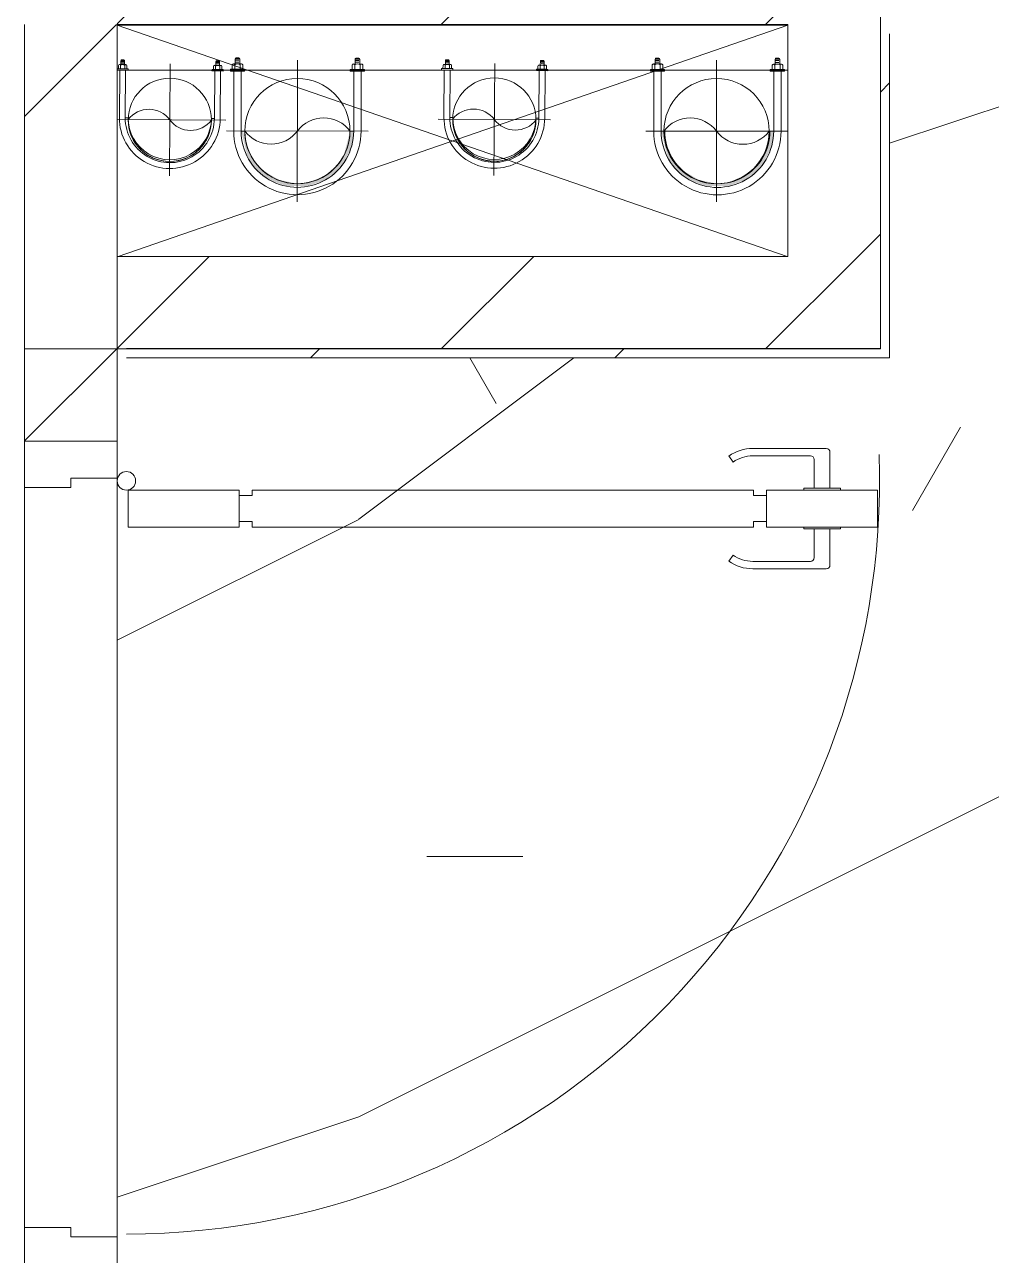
# Model space of a CAD drawing. Header units: millimetres. Extents: x 5121 to 246734, y -48180 to 129206.
# Drawn here: x 74528 to 75573, y 29807 to 31137 of the extents above; entities that cross this region are included whole.
import ezdxf

# ---------------------------------------------------------------- set-up
doc = ezdxf.new("R2010")
doc.units = ezdxf.units.MM
doc.linetypes.add('IMPORT-CENTER _3_', pattern=[10.16, 6.35, -1.27, 1.27, -1.27])
for name, color, linetype, lineweight in [('0-1', 7, 'Continuous', 5), ('0-2', 50, 'Continuous', 9), ('A-CLNG', 13, 'Continuous', 9), ('A-DETL-GENF-1', 50, 'Continuous', 9), ('A-DOOR-1', 253, 'Continuous', 9), ('A-DOOR-2', 50, 'Continuous', 9), ('A-FLOR-1', 50, 'Continuous', 9), ('A-FLOR-PATT-1', 9, 'Continuous', 9), ('A-WALL-1', 250, 'Continuous', 18), ('A-WALL-2', 50, 'Continuous', 9), ('A-WALL-PATT-1', 9, 'Continuous', 9), ('A-WALL-PATT-2', 50, 'Continuous', 9), ('A-WALL-PATT-3', 111, 'Continuous', 9), ('G-IMPT', 8, 'Continuous', 9), ('G-IMPT-2', 8, 'IMPORT-CENTER _3_', 9), ('M-EQPM', 50, 'Continuous', 9)]:
    doc.layers.add(name, color=color, linetype=linetype, lineweight=lineweight)
pattern_1 = [(45, (0, 0), (-175.3625, 175.3625), [])]
pattern_2 = [(45, (0, 0), (-164.4023, 164.4023), [])]

# ---------------------------------------------------------------- blocks, each defined once
blk = doc.blocks.new('DOOR_CW_01 CANH MO-PANEL KINH - DIW_01-900x2200-CỬA GỖ VÂN LAMINATE-553393-TKCS_MB TỔNG THỂ TẦNG 1')
at = {"layer": 'A-DETL-GENF-1'}
for p, q in [((-397, 872), (-357, 872)), ((-397, 752), (-397, 872)), ((-357, 872), (-357, 752)), ((-399, 831.8), (-397, 831.8)), ((-399, 792.2), (-399, 831.8)), ((-397, 792.2), (-397, 831.8)), ((-357, 792.2), (-357, 831.8)), ((-355, 831.8), (-357, 831.8)), ((-355, 792.2), (-355, 831.8)), ((-442, 737), (-442, 816.5)), ((-399, 820.5), (-438, 820.5)), ((-355, 820.5), (-316, 820.5)), ((-312, 737), (-312, 816.5)), ((-434, 799.5), (-434, 737)), ((-399, 803.5), (-430, 803.5)), ((-355, 803.5), (-324, 803.5)), ((-320, 799.5), (-320, 737)), ((-397, 792.2), (-399, 792.2)), ((-357, 792.2), (-355, 792.2)), ((-357, 752), (-397, 752)), ((-363, 752), (-391, 752)), ((-391, 752), (-391, 738)), ((-363, 738), (-363, 752)), ((-397, 738), (-391, 738)), ((-397, 738), (-397, 196)), ((-357, 738), (-363, 738)), ((-357, 196), (-357, 738)), ((-433.9, 711.2), (-427.3, 715.8)), ((-320.1, 711.2), (-326.7, 715.8)), ((-397, 196), (-391, 196)), ((-391, 196), (-391, 182)), ((-357, 196), (-363, 196)), ((-363, 182), (-363, 196)), ((-357, 182), (-397, 182)), ((-397, 182), (-397, 62)), ((-391, 182), (-363, 182)), ((-357, 62), (-357, 182)), ((-397, 62), (-357, 62))]:
    blk.add_line(p, q, dxfattribs=at)
blk.add_circle((-407, 60), 10, dxfattribs=at)
for centre, radius, start, end in [((-407, 60), 814, 360, 92), ((-438, 816.5), 4, 90, 180), ((-316, 816.5), 4, 0, 90), ((-430, 799.5), 4, 90, 180), ((-324, 799.5), 4, 360, 90), ((-397, 737), 45, 180, 215), ((-397, 737), 37, 180, 215), ((-357, 737), 37, 325, 0), ((-357, 737), 45, 325, 0)]:
    blk.add_arc(centre, radius, start, end, dxfattribs=at)
at = {"layer": 'A-DOOR-2'}
for p, q in [((-410, 50), (-450, 50)), ((-450, 50), (-450, -50)), ((-410, 0), (-410, 50)), ((-407, 50), (-382, 50)), ((450, 50), (410, 50)), ((410, 50), (410, 0)), ((450, -50), (450, 50)), ((-400, 0), (-410, 0)), ((-400, -50), (-400, 0)), ((410, 0), (400, 0)), ((400, 0), (400, -50)), ((-450, -50), (-400, -50)), ((400, -50), (450, -50))]:
    blk.add_line(p, q, dxfattribs=at)
blk = doc.blocks.new('NCV_TKTC_TANG 1_rvt-1-TKCS_MB TỔNG THỂ TẦNG 1')
at = {"layer": 'A-FLOR-PATT-1'}
h = blk.add_hatch(dxfattribs=at)
h.set_pattern_fill('FP_5', color=256, style=0, pattern_type=2)
h.set_pattern_definition([(0, (0, 0), (2519.68, 629.92), [103.937, -1785.823, 103.937, -1785.823, -10078.72]), (0, (0, 0), (2519.68, 629.92), [-3779.52, 103.937, -3675.583, 103.937, -1785.823, -4409.44]), (0, (0, 0), (2519.68, 629.92), [-9448.8, 103.937, -1155.903, 103.937, -3045.663]), (120, (944.9, 314.96), (-1805.3667, 1867.147), [103.937, -1785.823, 103.937, -11864.543]), (120, (944.9, 314.96), (-1805.3667, 1867.147), [-1993.697, -1785.823, 103.937, -3675.583, -6299.2]), (120, (944.9, 314.96), (-1805.3667, 1867.147), [-7559.04, 103.937, -1785.823, 103.937, -4305.503]), (120, (944.9, 314.96), (-1805.3667, 1867.147), [-9552.737, -1155.903, 103.937, -3045.663]), (240, (1259.84, 1574.8), (-714.3133, -2497.067), [103.937, -1785.823, 103.937, -11864.543]), (240, (1259.84, 1574.8), (-714.3133, -2497.067), [-1993.697, -1785.823, 103.937, -3675.583, -6299.2]), (240, (1259.84, 1574.8), (-714.3133, -2497.067), [-7559.04, 103.937, -1785.823, 103.937, -4305.503]), (240, (1259.84, 1574.8), (-714.3133, -2497.067), [-9552.737, -1155.903, 103.937, -3045.663])])
h.paths.add_polyline_path([(74627.6, 24736.9), (74637.6, 24740.2), (74637.6, 24746.9), (77067.6, 24746.9), (77067.6, 25236.9), (76802.2, 25236.9), (76802.2, 25686.9), (75313.7, 25686.9), (75284.9, 25690.7), (75258.1, 25701.8), (75235.1, 25719.5), (75217.5, 25742.5), (75206.4, 25769.3), (75202.6, 25798), (75202.6, 27225.5), (75206.4, 27254.2), (75217.5, 27281), (75235.1, 27304.1), (75258.1, 27321.7), (75284.9, 27332.8), (75313.7, 27336.6), (76802.2, 27336.6), (76802.2, 27786.6), (77242.6, 27786.6), (77242.6, 28407.5), (76652.6, 28407.5), (76652.6, 31136.9), (75452.6, 31136.5), (75452.6, 31126.9), (75462.6, 31126.9), (75462.6, 30776.9), (74637.6, 30776.9), (74637.6, 30786.5), (74627.6, 30786.5), (74627.6, 25602.6)])
h = blk.add_hatch(dxfattribs=at)
h.set_pattern_fill('FP_4', color=256, style=0, pattern_type=2)
h.set_pattern_definition([(216.87, (516.46, 1291.15), (3873.4454, 2582.3069), [645.575, -5810.175]), (206.565, (1291.15, 903.8), (-1291.1515, -1291.1492), [1443.55, -1443.55]), (198.435, (1291.15, 258.23), (-2582.2983, -1291.1527), [816.596, -3266.38])])
h.paths.add_polyline_path([(74627.6, 24736.9), (74637.6, 24740.2), (74637.6, 24746.9), (77067.6, 24746.9), (77067.6, 25236.9), (76802.2, 25236.9), (76802.2, 25686.9), (75313.7, 25686.9), (75284.9, 25690.7), (75258.1, 25701.8), (75235.1, 25719.5), (75217.5, 25742.5), (75206.4, 25769.3), (75202.6, 25798), (75202.6, 27225.5), (75206.4, 27254.2), (75217.5, 27281), (75235.1, 27304.1), (75258.1, 27321.7), (75284.9, 27332.8), (75313.7, 27336.6), (76802.2, 27336.6), (76802.2, 27786.6), (77242.6, 27786.6), (77242.6, 28407.5), (76652.6, 28407.5), (76652.6, 31136.9), (75452.6, 31136.5), (75452.6, 31126.9), (75462.6, 31126.9), (75462.6, 30776.9), (74637.6, 30776.9), (74637.6, 30786.5), (74627.6, 30786.5), (74627.6, 25602.6)])
at = {"layer": 'A-WALL-PATT-1'}
h = blk.add_hatch(dxfattribs=at)
h.set_pattern_fill('FP_2', color=256, style=0, pattern_type=2)
h.set_pattern_definition(pattern_1)
h.paths.add_polyline_path([(74627.6, 24736.9), (74627.6, 28836.9), (74527.6, 28836.9), (74527.6, 24736.9)])
h.paths.add_polyline_path([(74627.6, 29036.9), (74627.6, 29786.9), (74527.6, 29786.9), (74527.6, 29036.9), (74538, 29036.9)])
h.paths.add_polyline_path([(74527.6, 30786.5), (74627.6, 30886.5), (74627.4, 31136.9), (74527.6, 31136.9), (74527.6, 30786.9)])
h.paths.add_polyline_path([(74627.6, 30686.9), (74627.1, 30786.5), (74527.6, 30786.5), (74527.6, 30686.9), (74577.6, 30686.9)])
at = {"layer": 'A-WALL-PATT-2'}
h = blk.add_hatch(dxfattribs=at)
h.set_pattern_fill('FP_10', color=256, style=0, pattern_type=2)
h.set_pattern_definition(pattern_2)
h.paths.add_polyline_path([(75452.6, 30776.9), (75462.6, 30776.9), (75462.6, 31126.9), (75452.6, 31126.9), (75452.6, 30786.5)])
h = blk.add_hatch(dxfattribs=at)
h.set_pattern_fill('FP_10', color=256, style=0, pattern_type=2)
h.set_pattern_definition(pattern_2)
h.paths.add_polyline_path([(74702.2, 30776.9), (75452.6, 30776.9), (75452.6, 30786.5), (74637.6, 30786.5), (74637.6, 30776.9)])
at = {"layer": 'A-FLOR-1'}
for p, q in [((74627.6, 30646.9), (74627.6, 29826.9)), ((74527.6, 29836.9), (74527.6, 30636.9))]:
    blk.add_line(p, q, dxfattribs=at)
at = {"layer": 'A-WALL-1'}
for p, q in [((74627.6, 30786.9), (74627.6, 31136.9)), ((75452.6, 31126.9), (75452.6, 30786.9)), ((75462.6, 30776.9), (75462.6, 31126.9)), ((75452.6, 30786.9), (74637.6, 30786.9)), ((74637.6, 30776.9), (75452.6, 30776.9)), ((75452.6, 30776.9), (75462.6, 30776.9))]:
    blk.add_line(p, q, dxfattribs=at)
at = {"layer": 'A-WALL-2'}
for p, q in [((74527.6, 31136.9), (74527.6, 30686.9)), ((74627.6, 30686.9), (74627.6, 30786.9)), ((74627.6, 30646.9), (74627.6, 29826.9)), ((74527.6, 29836.9), (74527.6, 30636.9))]:
    blk.add_line(p, q, dxfattribs=at)
at = {"layer": 'A-DOOR-1', "rotation": 269.9999999999995}
blk.add_blockref('DOOR_CW_01 CANH MO-PANEL KINH - DIW_01-900x2200-CỬA GỖ VÂN LAMINATE-553393-TKCS_MB TỔNG THỂ TẦNG 1', (74577.6, 30236.9), dxfattribs=at)
blk = doc.blocks.new('TKTC_XREF_251221_MB TANG 1 - TKTC_XREF_260130_MB TANG 1_dwg_CUM U_DN100-V301-TKCS_MB TỔNG THỂ TẦNG 1')
at = {"layer": 'G-IMPT'}
for p, q in [((-72.7, 69.3), (-72.7, 60.7)), ((-66.9, 67.9), (-71.7, 67.9)), ((-65, 69), (0, 69)), ((-79.1, 66.6), (-79.1, 63.4)), ((-76.6, 66.6), (-76.6, 63.4)), ((-74.6, 66.6), (-74.6, 63.4)), ((-66.9, 62.1), (-71.7, 62.1)), ((-79.1, -63.4), (-79.1, -66.6)), ((-76.6, -63.4), (-76.6, -66.6)), ((-74.6, -63.4), (-74.6, -66.6)), ((-72.7, -60.7), (-72.7, -69.3)), ((-66.9, -62.1), (-71.7, -62.1)), ((-66.9, -67.9), (-71.7, -67.9)), ((-66.9, -72.7), (-66.9, -70.8)), ((-65, -69), (0, -69))]:
    blk.add_line(p, q, dxfattribs=at)
at = {"layer": 'G-IMPT', "flags": 128}
for points in [[(-72.7, 67.6), (-78.1, 67.6), (-78.1, 62.4), (-72.7, 62.4)], [(-71.7, 59.2), (-66.9, 59.2), (-66.9, 70.8), (-71.7, 70.8)], [(-66.9, 70.8), (-66.9, 72.7), (-65, 72.7), (-65, 57.3), (-66.9, 57.3), (-66.9, 59.2)], [(-65, 61), (0, 61), (0, 57)], [(-72.7, -62.4), (-78.1, -62.4), (-78.1, -67.6), (-72.7, -67.6)], [(-71.7, -70.8), (-66.9, -70.8), (-66.9, -59.2), (-71.7, -59.2)], [(-66.9, -59.2), (-66.9, -57.3), (-65, -57.3), (-65, -72.6)], [(-65, -61), (0, -61), (0, -57)]]:
    blk.add_lwpolyline(points, dxfattribs=at)
at = {"layer": 'G-IMPT'}
for centre, radius, start, end in [((-78.1, 66.6), 0.96, 90, 180), ((-71.1, 69.3), 1.56, 112.6199, 247.3801), ((-67.9, 65), 4.8, 143.1301, 216.8699), ((0, 0), 69, 270, 90), ((-78.1, 63.4), 0.96, 180, 270), ((-71.1, 60.7), 1.56, 112.6199, 247.3801), ((0, 0), 61, 270, 90), ((0, 0), 57, 270, 90), ((-78.1, -63.4), 0.96, 90, 180), ((-78.1, -66.6), 0.96, 180, 270), ((-71.1, -60.7), 1.56, 112.6199, 247.3801), ((-67.9, -65), 4.8, 143.1301, 216.8699), ((-71.1, -69.3), 1.56, 112.6199, 247.3801)]:
    blk.add_arc(centre, radius, start, end, dxfattribs=at)
blk = doc.blocks.new('TKTC_XREF_251221_MB TANG 1 - TKTC_XREF_260130_MB TANG 1_dwg_$cc-V302-TKCS_MB TỔNG THỂ TẦNG 1')
at = {"layer": 'G-IMPT'}
blk.add_circle((0, 0), 0.5, dxfattribs=at)
for centre, radius, start, end in [((0, 0), 0.5, 90, 270), ((0.188, 0.25), 0.313, 126.8699, 233.1301), ((-0.188, -0.25), 0.313, 306.8699, 53.1301)]:
    blk.add_arc(centre, radius, start, end, dxfattribs=at)
at = {"layer": 'G-IMPT-2'}
for p, q in [((0, -0.633), (0, 0.673)), ((-0.673, 0), (0.673, 0))]:
    blk.add_line(p, q, dxfattribs=at)
blk = doc.blocks.new('TKTC_XREF_251221_MB TANG 1 - TKTC_XREF_260130_MB TANG 1_dwg_$cc-4202114-TKCS_MB TỔNG THỂ TẦNG 1')
at = {"layer": 'G-IMPT'}
blk.add_circle((0, 0), 0.5, dxfattribs=at)
for centre, radius, start, end in [((0, 0), 0.5, 90, 270), ((0.188, 0.25), 0.313, 126.8699, 233.1301), ((-0.188, -0.25), 0.313, 306.8699, 53.1301)]:
    blk.add_arc(centre, radius, start, end, dxfattribs=at)
at = {"layer": 'G-IMPT-2'}
for p, q in [((0, -0.673), (0, 0.673)), ((-0.673, 0), (0.673, 0))]:
    blk.add_line(p, q, dxfattribs=at)
blk = doc.blocks.new('TKTC_XREF_251221_MB TANG 1 - TKTC_XREF_260130_MB TANG 1_dwg_CUM U_DN100-4202115-TKCS_MB TỔNG THỂ TẦNG 1')
at = {"layer": 'G-IMPT'}
blk.add_hatch(color=256, dxfattribs=at).paths.add_polyline_path([(0, -61), (0.5, -56.9), (25.7, -50.5), (36.6, -43.1), (47.8, -30.5), (54.6, -15.8), (55.1, -14.8), (57, 0), (52.8, 20.1), (43.1, 36.6), (30.5, 47.8), (15.8, 54.6), (14.8, 55.1), (0, 58.9), (0, 61), (28.5, 53.7), (40.3, 45.3), (49.4, 35), (55.1, 25.1), (59.4, 11.9), (59.4, -11.9), (53.7, -28.5), (45.3, -40.3), (35, -49.4), (25.1, -55.1), (14.8, -59.1), (0.5, -60.9)])
for p, q in [((-72.7, 69.3), (-72.7, 60.7)), ((-66.9, 67.9), (-71.7, 67.9)), ((-65, 69), (0, 69)), ((-79.1, 66.6), (-79.1, 63.4)), ((-76.6, 66.6), (-76.6, 63.4)), ((-74.6, 66.6), (-74.6, 63.4)), ((-66.9, 62.1), (-71.7, 62.1)), ((-79.1, -63.4), (-79.1, -66.6)), ((-76.6, -63.4), (-76.6, -66.6)), ((-74.6, -63.4), (-74.6, -66.6)), ((-72.7, -60.7), (-72.7, -69.3)), ((-66.9, -62.1), (-71.7, -62.1)), ((-66.9, -67.9), (-71.7, -67.9)), ((-65, -69), (0, -69))]:
    blk.add_line(p, q, dxfattribs=at)
at = {"layer": 'G-IMPT', "flags": 128}
for points in [[(-72.7, 67.6), (-78.1, 67.6), (-78.1, 62.4), (-72.7, 62.4)], [(-71.7, 59.2), (-66.9, 59.2), (-66.9, 70.8), (-71.7, 70.8)], [(-66.9, 70.8), (-66.9, 72.7), (-65, 72.7), (-65, 57.3), (-66.9, 57.3), (-66.9, 59.2)], [(-65, 61), (0, 61), (0, 57)], [(-72.7, -62.4), (-78.1, -62.4), (-78.1, -67.6), (-72.7, -67.6)], [(-71.7, -70.8), (-66.9, -70.8), (-66.9, -59.2), (-71.7, -59.2)], [(-66.9, -59.2), (-66.9, -57.3), (-65, -57.3), (-65, -72.7), (-66.9, -72.7), (-66.9, -70.8)], [(-65, -61), (0, -61), (0, -57)]]:
    blk.add_lwpolyline(points, dxfattribs=at)
at = {"layer": 'G-IMPT'}
for centre, radius, start, end in [((-78.1, 66.6), 0.96, 90, 180), ((-71.1, 69.3), 1.56, 112.6199, 247.3801), ((-67.9, 65), 4.8, 143.1301, 216.8699), ((0, 0), 69, 270, 90), ((-78.1, 63.4), 0.96, 180, 270), ((-71.1, 60.7), 1.56, 112.6199, 247.3801), ((0, 0), 61, 270, 90), ((0, 0), 57, 270, 90), ((-78.1, -63.4), 0.96, 90, 180), ((-78.1, -66.6), 0.96, 180, 270), ((-71.1, -60.7), 1.56, 112.6199, 247.3801), ((-67.9, -65), 4.8, 143.1301, 216.8699), ((-71.1, -69.3), 1.56, 112.6199, 247.3801)]:
    blk.add_arc(centre, radius, start, end, dxfattribs=at)
blk = doc.blocks.new('TKTC_XREF_251221_MB TANG 1 - TKTC_XREF_260130_MB TANG 1_dwg_$cc-V203-TKCS_MB TỔNG THỂ TẦNG 1')
at = {"layer": 'G-IMPT'}
blk.add_circle((0, 0), 0.5, dxfattribs=at)
for centre, radius, start, end in [((0, 0), 0.5, 90, 270), ((0.188, 0.25), 0.313, 126.8699, 233.1301), ((-0.188, -0.25), 0.313, 306.8699, 53.1301)]:
    blk.add_arc(centre, radius, start, end, dxfattribs=at)
at = {"layer": 'G-IMPT-2'}
for p, q in [((0, -0.673), (0, 0.673)), ((-0.673, 0), (0.673, 0))]:
    blk.add_line(p, q, dxfattribs=at)
blk = doc.blocks.new('TKTC_XREF_251221_MB TANG 1 - TKTC_XREF_260130_MB TANG 1_dwg_CUM U_DN100-V204-TKCS_MB TỔNG THỂ TẦNG 1')
at = {"layer": 'G-IMPT'}
for p, q in [((-72.7, 69.3), (-72.7, 60.7)), ((-66.9, 67.9), (-71.7, 67.9)), ((-65, 69), (0, 69)), ((-79.1, 66.6), (-79.1, 63.4)), ((-76.6, 66.6), (-76.6, 63.4)), ((-74.6, 66.6), (-74.6, 63.4)), ((-66.9, 62.1), (-71.7, 62.1)), ((-79.1, -63.4), (-79.1, -66.6)), ((-76.6, -63.4), (-76.6, -66.6)), ((-74.6, -63.4), (-74.6, -66.6)), ((-72.7, -60.7), (-72.7, -69.3)), ((-66.9, -62.1), (-71.7, -62.1)), ((-66.9, -67.9), (-71.7, -67.9)), ((-65, -69), (0, -69))]:
    blk.add_line(p, q, dxfattribs=at)
at = {"layer": 'G-IMPT', "flags": 128}
for points in [[(-72.7, 67.6), (-78.1, 67.6), (-78.1, 62.4), (-72.7, 62.4)], [(-71.7, 59.2), (-66.9, 59.2), (-66.9, 70.8), (-71.7, 70.8)], [(-66.9, 70.8), (-66.9, 72.7), (-65, 72.7), (-65, 57.3), (-66.9, 57.3), (-66.9, 59.2)], [(-65, 61), (0, 61), (0, 57)], [(-72.7, -62.4), (-78.1, -62.4), (-78.1, -67.6), (-72.7, -67.6)], [(-71.7, -70.8), (-66.9, -70.8), (-66.9, -59.2), (-71.7, -59.2)], [(-66.9, -59.2), (-66.9, -57.3), (-65, -57.3), (-65, -72.7), (-66.9, -72.7), (-66.9, -70.8)], [(-65, -61), (0, -61), (0, -57)]]:
    blk.add_lwpolyline(points, dxfattribs=at)
at = {"layer": 'G-IMPT'}
for centre, radius, start, end in [((-78.1, 66.6), 0.96, 90, 180), ((-71.1, 69.3), 1.56, 112.6199, 247.3801), ((-67.9, 65), 4.8, 143.1301, 216.8699), ((0, 0), 69, 270, 90), ((-78.1, 63.4), 0.96, 180, 270), ((-71.1, 60.7), 1.56, 112.6199, 247.3801), ((0, 0), 61, 270, 90), ((0, 0), 57, 270, 90), ((-78.1, -63.4), 0.96, 90, 180), ((-78.1, -66.6), 0.96, 180, 270), ((-71.1, -60.7), 1.56, 112.6199, 247.3801), ((-67.9, -65), 4.8, 143.1301, 216.8699), ((-71.1, -69.3), 1.56, 112.6199, 247.3801)]:
    blk.add_arc(centre, radius, start, end, dxfattribs=at)
blk = doc.blocks.new('TKTC_XREF_251221_MB TANG 1 - TKTC_XREF_260130_MB TANG 1_dwg_$cc-4202116-TKCS_MB TỔNG THỂ TẦNG 1')
at = {"layer": 'G-IMPT'}
blk.add_circle((0, 0), 0.5, dxfattribs=at)
for centre, radius, start, end in [((0, 0), 0.5, 90, 270), ((0.188, 0.25), 0.313, 126.8699, 233.1301), ((-0.188, -0.25), 0.313, 306.8699, 53.1301)]:
    blk.add_arc(centre, radius, start, end, dxfattribs=at)
at = {"layer": 'G-IMPT-2'}
for p, q in [((0, -0.673), (0, 0.673)), ((-0.673, 0), (0.673, 0))]:
    blk.add_line(p, q, dxfattribs=at)
blk = doc.blocks.new('TKTC_XREF_251221_MB TANG 1 - TKTC_XREF_260130_MB TANG 1_dwg-4202109-TKCS_MB TỔNG THỂ TẦNG 1')
at = {"layer": 'G-IMPT'}
blk.add_line((-127799.1, -370222), (-127799.2, -370209.8), dxfattribs=at)
at = {"layer": 'G-IMPT', "flags": 128}
blk.add_lwpolyline([(-128524.1, -370246.4), (-128524, -370258.9), (-127799.1, -370258.9)], dxfattribs=at)
for name, p, xscale, yscale, zscale, rotation in [('TKTC_XREF_251221_MB TANG 1 - TKTC_XREF_260130_MB TANG 1_dwg_CUM U_DN100-V301-TKCS_MB TỔNG THỂ TẦNG 1', (-128467.2, -370310.7), 0.7894736842105257, 0.7894736842105257, 0.7894736842105257, 269.580221000629), ('TKTC_XREF_251221_MB TANG 1 - TKTC_XREF_260130_MB TANG 1_dwg_$cc-4202114-TKCS_MB TỔNG THỂ TẦNG 1', (-128329.3, -370324.7), 113.7150000000092, 113.7150000000092, 113.7150000000092, 89.95325644590794), ('TKTC_XREF_251221_MB TANG 1 - TKTC_XREF_260130_MB TANG 1_dwg_CUM U_DN100-V204-TKCS_MB TỔNG THỂ TẦNG 1', (-128116.4, -370310.4), 0.7894736842105257, 0.7894736842105257, 0.7894736842105257, 269.580221000629)]:
    blk.add_blockref(name, p, dxfattribs=dict(xscale=xscale, yscale=yscale, zscale=zscale, rotation=rotation))
at = {"extrusion": (0, 0, -1)}
for name, p, xscale, yscale, zscale, rotation in [('TKTC_XREF_251221_MB TANG 1 - TKTC_XREF_260130_MB TANG 1_dwg_$cc-V302-TKCS_MB TỔNG THỂ TẦNG 1', (128467.2, -370312.6), 90.00000000005133, 90.00000000005133, -90.00000000005133, 90.41977899777612), ('TKTC_XREF_251221_MB TANG 1 - TKTC_XREF_260130_MB TANG 1_dwg_CUM U_DN100-4202115-TKCS_MB TỔNG THỂ TẦNG 1', (128329.3, -370324.7), 0.9974999999999966, 0.9974999999999966, -0.9974999999999966, 270.0467435564909), ('TKTC_XREF_251221_MB TANG 1 - TKTC_XREF_260130_MB TANG 1_dwg_$cc-4202116-TKCS_MB TỔNG THỂ TẦNG 1', (128116.4, -370312.3), 90.00000000005133, 90.00000000005133, -90.00000000005133, 90.41977899777612), ('TKTC_XREF_251221_MB TANG 1 - TKTC_XREF_260130_MB TANG 1_dwg_$cc-V203-TKCS_MB TỔNG THỂ TẦNG 1', (127876.2, -370324.8), 113.7150000000092, 113.7150000000092, -113.7150000000092, 90.04476088158539), ('TKTC_XREF_251221_MB TANG 1 - TKTC_XREF_260130_MB TANG 1_dwg_CUM U_DN100-4202115-TKCS_MB TỔNG THỂ TẦNG 1', (127875.3, -370324.8), 0.9975000000000005, 0.9975000000000005, -0.9975000000000006, 270.0467435561337)]:
    blk.add_blockref(name, p, dxfattribs=dict(at, xscale=xscale, yscale=yscale, zscale=zscale, rotation=rotation))
blk = doc.blocks.new('TKTC_XREF_251221_MB TANG 1 - TKTC_XREF_251221_MB TANG 1-2038492-TKCS_MB TỔNG THỂ TẦNG 1')
blk.add_blockref('TKTC_XREF_251221_MB TANG 1 - TKTC_XREF_260130_MB TANG 1_dwg-4202109-TKCS_MB TỔNG THỂ TẦNG 1', (169499.1, 384109.7))

msp = doc.modelspace()

# ---------------------------------------------------------------- hatches: boundary and pattern name
at = {"layer": 'A-WALL-PATT-3'}
h = msp.add_hatch(dxfattribs=at)
h.set_pattern_fill('FP_1', color=256, style=0, pattern_type=2)
h.set_pattern_definition(pattern_1)
h.paths.add_polyline_path([(74627.6, 31136.9), (75452.6, 31137.4), (75452.5, 31236.9), (74627.6, 31236.9), (74627.6, 31137.4)])
h = msp.add_hatch(dxfattribs=at)
h.set_pattern_fill('FP_1', color=256, style=0, pattern_type=2)
h.set_pattern_definition(pattern_1)
h.paths.add_polyline_path([(75353, 30886.5), (75452.6, 30886.5), (75452.6, 31136.9), (75352.6, 31136.5), (75352.6, 30886.5)])
h = msp.add_hatch(dxfattribs=at)
h.set_pattern_fill('FP_1', color=256, style=0, pattern_type=2)
h.set_pattern_definition(pattern_1)
h.paths.add_polyline_path([(74695.7, 30786.5), (75452.6, 30786.9), (75452.6, 30886.5), (74627.6, 30886.5), (74527.6, 30786.5), (74627.8, 30786.5)])

# ---------------------------------------------------------------- linework, layer by layer
at = {"layer": '0-2'}
for p, q in [((74627.6, 31136.5), (75351.7, 30886.4)), ((74627.6, 31136.5), (75352.6, 31136.5)), ((74628.7, 30886.5), (75352.6, 31136.5))]:
    msp.add_line(p, q, dxfattribs=at)
at = {"layer": 'A-CLNG'}
msp.add_line((74627.6, 31136.5), (75352.6, 31136.5), dxfattribs=at)
at = {"layer": 'A-WALL-1'}
for p, q in [((75452.6, 30786.5), (75452.6, 31236.9)), ((74627.6, 31136.9), (75352.6, 31136.9)), ((75352.6, 31136.9), (75352.6, 30886.5)), ((74527.6, 30886.5), (74527.6, 30786.5)), ((75352.6, 30886.5), (74627.6, 30886.5)), ((74527.6, 30786.5), (75452.6, 30786.5))]:
    msp.add_line(p, q, dxfattribs=at)

# ---------------------------------------------------------------- block references
at = {"layer": '0-1'}
msp.add_blockref('NCV_TKTC_TANG 1_rvt-1-TKCS_MB TỔNG THỂ TẦNG 1', (0, 0), dxfattribs=at)
at = {"layer": 'M-EQPM'}
msp.add_blockref('TKTC_XREF_251221_MB TANG 1 - TKTC_XREF_251221_MB TANG 1-2038492-TKCS_MB TỔNG THỂ TẦNG 1', (33652.6, 17236.9), dxfattribs=at)

doc.saveas('drawing.dxf')
